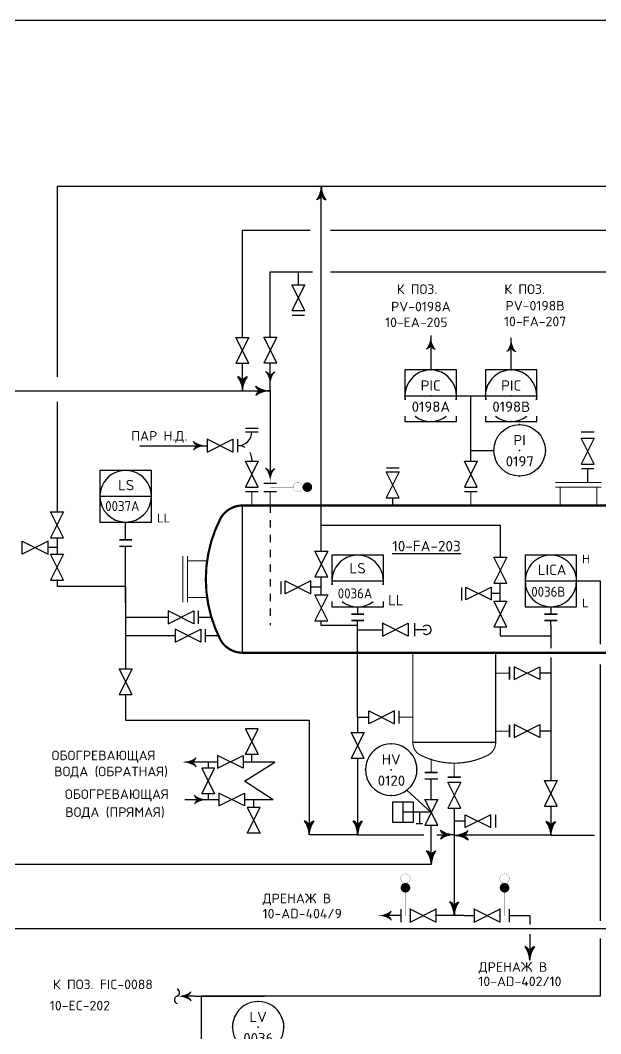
# Model space of a CAD drawing. Extents: x 78 to 490, y 181 to 404.
# Drawn here: x 412.06 to 419.95, y 197.31 to 211.07 of the extents above; entities that cross this region are included whole.
import ezdxf
from ezdxf.enums import TextEntityAlignment as Align

# ---------------------------------------------------------------- set-up
doc = ezdxf.new("R2010")
doc.units = 0
for name, pattern in [('DASH', [0.15625, 0.09375, -0.0625]), ('HIDDEN', [0.125, 0.0625, -0.0625]), ('SDASH', [0.09375, 0.046875, -0.046875])]:
    doc.linetypes.add(name, pattern=pattern)
doc.layers.get('0').update_dxf_attribs({"linetype": 'CONTINUOUS'})
for name, color, linetype in [('IN-ATTRIBS', 7, 'CONTINUOUS'), ('IN-EQUIPMENT', 7, 'CONTINUOUS'), ('IN-INST-TAP', 7, 'CONTINUOUS'), ('IN-INST-TAPLINE', 7, 'CONTINUOUS'), ('IN-INSTRUMENT', 7, 'SDASH'), ('IN-MAJ-PROC', 7, 'CONTINUOUS'), ('IN-MIN-PROC', 7, 'CONTINUOUS'), ('IN-PNEUMATIC', 7, 'CONTINUOUS'), ('IN-SOFTWARE', 7, 'CONTINUOUS'), ('IN-TEXT', 51, 'CONTINUOUS')]:
    doc.layers.add(name, color=color, linetype=linetype)
doc.styles.add('ATTRIBS', font='SIMPLEX', dxfattribs={"width": 0.8, "height": 0.125})
doc.styles.add('NARROW', font='simplex', dxfattribs={"width": 0.75, "height": 0.1})
doc.styles.add('S1', font='simplex.shx')
doc.styles.add('SIMPLEX', font='SIMPLEX.shx')

# ---------------------------------------------------------------- blocks, each defined once
blk = doc.blocks.new('BUBTEXT')
at = {"layer": 'IN-ATTRIBS'}
for p in [(0, 0.25), (-0.25, 0), (0, 0), (0.25, 0), (0, -0.25)]:
    blk.add_point(p, dxfattribs=at)
at = {"layer": 'IN-ATTRIBS', "flags": 1}
for tag, style, width, p in [('IDNUM', 'ATTRIBS', 0.8, (0.0087, 0.5838)), ('DWGNO', 'ATTRIBS', 0.8, (0.0029, 0.4474)), ('FILENO', 'ATTRIBS', 0.8, (-0.003, 0.3111)), ('LOC', 'ATTRIBS', 0.8, (-0.0799, -0.422)), ('SIG', 'ATTRIBS', 0.8, (-0.0872, -0.5633)), ('INSTALL', 'ATTRIBS', 0.8, (-0.0872, -0.6994)), ('SERV', 'ATTRIBS', 0.8, (-0.0834, -0.8376)), ('DATE', 'ATTRIBS', 0.8, (-0.0881, -0.9694)), ('DES', 'NARROW', 0.75, (-0.0866, -1.1017)), ('CSYS', 'NARROW', 0.75, (-0.0866, -1.2425))]:
    blk.add_attdef(tag, text='', height=0.1, dxfattribs=dict(at, style=style, width=width)).set_placement(p, align=Align.CENTER)
at = {"layer": 'IN-ATTRIBS', "style": 'ATTRIBS', "flags": 1}
blk.add_attdef('SYSCDI', text='', height=0.1, dxfattribs=at).set_placement((-0.3125, 0.3125), align=Align.RIGHT)
at = {"layer": 'IN-ATTRIBS', "style": 'S1'}
for tag, p in [('XT', (0.3241, 0.2568)), ('A1', (0.3233, 0.1153)), ('A2', (0.3233, -0.0347)), ('A3', (0.3233, -0.1847)), ('RES', (0.3233, -0.3422))]:
    blk.add_attdef(tag, p, '', height=0.1, dxfattribs=at)
at = {"layer": 'IN-ATTRIBS', "style": 'ATTRIBS'}
blk.add_attdef('SYSCDV', text='', height=0.1, dxfattribs=at).set_placement((-0.3125, 0.1411), align=Align.RIGHT)
at = {"layer": 'IN-ATTRIBS', "style": 'S1'}
for tag, p in [('INSTTYPE', (-0.0002, 0.0499)), ('TAGNUM', (0.0019, -0.1561)), ('MD', (0.4017, -0.5655)), ('SZ', (0.4017, -0.6963))]:
    blk.add_attdef(tag, text='', height=0.1, dxfattribs=at).set_placement(p, align=Align.CENTER)
blk = doc.blocks.new('PH35')
at = {"layer": 'IN-ATTRIBS'}
for p in [(0, 0.25), (-0.25, 0), (0, 0), (0.25, 0), (0, -0.25)]:
    blk.add_point(p, dxfattribs=at)
at = {"layer": 'IN-ATTRIBS', "flags": 1}
for tag, style, width, p in [('IDNUM', 'ATTRIBS', 0.8, (0.0087, 0.5838)), ('DWGNO', 'ATTRIBS', 0.8, (0.0029, 0.4474)), ('FILENO', 'ATTRIBS', 0.8, (-0.003, 0.3111)), ('LOC', 'ATTRIBS', 0.8, (-0.0799, -0.422)), ('SIG', 'ATTRIBS', 0.8, (-0.0872, -0.5633)), ('INSTALL', 'ATTRIBS', 0.8, (-0.0872, -0.6994)), ('SERV', 'ATTRIBS', 0.8, (-0.0834, -0.8376)), ('DATE', 'ATTRIBS', 0.8, (-0.0881, -0.9694)), ('DES', 'NARROW', 0.75, (-0.0866, -1.1017)), ('CSYS', 'NARROW', 0.75, (-0.0866, -1.2425))]:
    blk.add_attdef(tag, text='', height=0.1, dxfattribs=dict(at, style=style, width=width)).set_placement(p, align=Align.CENTER)
at = {"layer": 'IN-ATTRIBS', "style": 'ATTRIBS', "flags": 1}
blk.add_attdef('SYSCDI', text='', height=0.1, dxfattribs=at).set_placement((-0.3125, 0.3125), align=Align.RIGHT)
at = {"layer": 'IN-ATTRIBS', "style": 'S1'}
for tag, p in [('XT', (0.3241, 0.2568)), ('A1', (0.3233, 0.1153)), ('A2', (0.3233, -0.0347)), ('A3', (0.3233, -0.1847)), ('RES', (0.3233, -0.3422))]:
    blk.add_attdef(tag, p, '', height=0.1, dxfattribs=at)
at = {"layer": 'IN-ATTRIBS', "style": 'ATTRIBS'}
blk.add_attdef('SYSCDV', text='', height=0.1, dxfattribs=at).set_placement((-0.3125, 0.1411), align=Align.RIGHT)
at = {"layer": 'IN-ATTRIBS', "style": 'S1'}
for tag, p in [('INSTTYPE', (-0.0002, 0.0499)), ('TAGNUM', (0.0019, -0.1561)), ('MD', (0.4017, -0.5655)), ('SZ', (0.4017, -0.6963))]:
    blk.add_attdef(tag, text='', height=0.1, dxfattribs=at).set_placement(p, align=Align.CENTER)
blk = doc.blocks.new('VALVTEXT')
at = {"layer": 'IN-ATTRIBS'}
for p in [(0, 0.0625), (0, 0), (0.25, 0.0625), (0.25, 0), (0, -0.0625), (0.25, -0.0625)]:
    blk.add_point(p, dxfattribs=at)
at = {"layer": 'IN-ATTRIBS', "style": 'S1', "flags": 1}
for tag, p in [('IDNUM', (0.125, 0.5625)), ('DWGNO', (0.125, 0.4375)), ('FILENO', (0.125, 0.3125))]:
    blk.add_attdef(tag, text='', height=0.1, dxfattribs=at).set_placement(p, align=Align.CENTER)
at = {"layer": 'IN-ATTRIBS', "style": 'S1'}
for tag, p in [('MODE', (0.125, 0.078125)), ('SIZE', (0.125, -0.1875))]:
    blk.add_attdef(tag, text='', height=0.1, dxfattribs=at).set_placement(p, align=Align.CENTER)
blk = doc.blocks.new('PH29B')
at = {"linetype": 'Continuous'}
blk.add_line((-0.25, 0), (0.25, 0), dxfattribs=at)
for points in [[(0.25, -0.0384), (0.25, 0.25), (-0.25, 0.25), (-0.25, -0.0384)], [(-0.25, -0.1986), (-0.25, -0.25), (0.25, -0.25), (0.25, -0.1986)]]:
    blk.add_lwpolyline(points)
for start, end in [(351.15289, 188.84711), (232.60374, 307.39626)]:
    blk.add_arc((0, 0), 0.25, start, end)
blk = doc.blocks.new('PH35A')
blk.add_circle((0, 0), 0.25)

msp = doc.modelspace()

# ---------------------------------------------------------------- hatches: boundary and pattern name
h = msp.add_hatch()
h.set_pattern_fill('ANSI31', color=2, scale=0.0001, style=0)
h.set_pattern_definition([(45, (337.556354254, 162.522659117), (-8.8388347648e-06, 8.8388347648e-06), [])])
edge = h.paths.add_edge_path()
edge.add_arc((415.961, 204.735), 0.0637, 90, 270)
edge.add_arc((415.961, 204.735), 0.0637, 270, 450)

# ---------------------------------------------------------------- linework, layer by layer
at = {"color": 6}
for p, q in [((79.948, 211.074), (463.566, 211.074)), ((415.081, 202.485), (415.081, 204.485)), ((414.477, 203.053), (414.477, 202.878)), ((414.657, 202.965), (414.478, 202.965)), ((414.572, 202.805), (414.572, 202.63)), ((414.751, 202.717), (414.572, 202.717)), ((418.519, 201.266), (417.394, 201.266))]:
    msp.add_line(p, q, dxfattribs=at)
at = {"color": 2}
for p, q in [((415.839, 207.483), (415.839, 207.66)), ((415.119, 205.537), (415.294, 205.537)), ((415.119, 205.485), (415.294, 205.485)), ((419.681, 205.485), (419.856, 205.485)), ((415.013, 205.385), (415.013, 205.21)), ((415.294, 204.735), (415.119, 205.085)), ((415.294, 205.085), (415.119, 204.735)), ((415.119, 205.085), (415.294, 205.085)), ((415.368, 204.789), (415.543, 204.789)), ((415.119, 204.735), (415.294, 204.735)), ((412.088, 204.001), (412.438, 203.826)), ((412.088, 203.826), (412.088, 204.001)), ((412.438, 204.001), (412.088, 203.826)), ((412.438, 203.826), (412.438, 204.001)), ((412.56, 203.913), (412.438, 203.913)), ((415.603, 203.28), (415.603, 203.455)), ((415.657, 203.461), (416.007, 203.286)), ((415.657, 203.286), (415.657, 203.461)), ((416.007, 203.461), (415.657, 203.286)), ((416.007, 203.286), (416.007, 203.461)), ((416.149, 203.374), (416.007, 203.374)), ((418.059, 203.196), (418.059, 203.371)), ((418.463, 203.377), (418.113, 203.202)), ((418.113, 203.377), (418.463, 203.202)), ((418.113, 203.202), (418.113, 203.377)), ((418.463, 203.202), (418.463, 203.377)), ((418.583, 203.289), (418.463, 203.289)), ((414.068, 202.878), (414.418, 203.053)), ((414.418, 202.878), (414.068, 203.053)), ((414.068, 203.053), (414.068, 202.878)), ((414.418, 203.053), (414.418, 202.878)), ((417.419, 202.71), (417.419, 202.885)), ((414.163, 202.805), (414.163, 202.63)), ((414.513, 202.63), (414.163, 202.805)), ((414.163, 202.63), (414.513, 202.805)), ((414.513, 202.805), (414.513, 202.63)), ((417.581, 202.797), (417.419, 202.797)), ((415.205, 200.999), (415.205, 201.104)), ((417.556, 200.772), (417.731, 200.772)), ((415.232, 200.385), (415.232, 200.49)), ((417.26, 200.179), (417.26, 200.459)), ((417.731, 200.493), (417.556, 200.143)), ((417.556, 200.493), (417.731, 200.493)), ((417.731, 200.143), (417.556, 200.493)), ((417.644, 200.319), (417.26, 200.319)), ((417.482, 200.319), (417.482, 200.162)), ((417.526, 200.162), (417.439, 200.162)), ((417.556, 200.143), (417.731, 200.143)), ((418.104, 200.199), (417.956, 200.199)), ((417.231, 199.004), (417.231, 198.829)), ((417.356, 198.829), (417.706, 199.004)), ((417.706, 198.829), (417.356, 199.004)), ((417.356, 199.004), (417.356, 198.829)), ((417.706, 199.004), (417.706, 198.829)), ((418.577, 198.829), (418.227, 199.004)), ((418.227, 198.829), (418.577, 199.004)), ((418.227, 199.004), (418.227, 198.829)), ((418.577, 199.004), (418.577, 198.829)), ((418.702, 199.004), (418.702, 198.829))]:
    msp.add_line(p, q, dxfattribs=at)
at = {"color": 2, "linetype": 'Continuous'}
for p, q in [((415.753, 207.068), (415.924, 207.068)), ((417.036, 204.995), (417.208, 204.995)), ((418.519, 200.113), (418.519, 200.285))]:
    msp.add_line(p, q, dxfattribs=at)
at = {"linetype": 'Continuous'}
for p, q in [((417.636, 206.794), (417.636, 206.325)), ((418.729, 206.325), (418.729, 206.762)), ((417.986, 205.975), (418.178, 205.975)), ((418.178, 205.975), (418.379, 205.975)), ((413.142, 204.61), (413.842, 204.61)), ((413.492, 204.019), (413.492, 204.26)), ((412.56, 204.222), (412.56, 204.221)), ((412.56, 204.047), (412.56, 204.02)), ((418.919, 203.46), (419.619, 203.46)), ((419.619, 203.46), (419.937, 203.46)), ((419.937, 203.46), (419.937, 202.601)), ((419.937, 202.327), (419.937, 199.956)), ((417.313, 200.619), (417.644, 200.318)), ((419.937, 199.956), (419.937, 199.208)), ((419.937, 199.208), (419.937, 198.843)), ((419.937, 198.606), (419.937, 197.821)), ((414.438, 197.821), (415.379, 197.821)), ((419.937, 197.821), (414.519, 197.821)), ((419.937, 197.821), (419.937, 197.821))]:
    msp.add_line(p, q, dxfattribs=at)
at = {"color": 3, "linetype": 'Continuous', "ltscale": 100}
msp.add_line((398.402, 206.047), (415.456, 206.043), dxfattribs=at)
at = {"color": 3, "linetype": 'Continuous'}
for p, q in [((415.456, 206.047), (415.456, 204.922)), ((415.456, 206.043), (415.456, 204.948))]:
    msp.add_line(p, q, dxfattribs=at)
at = {"color": 5, "linetype": 'Continuous'}
for p, q in [((415.206, 205.11), (415.206, 205.085)), ((414.737, 200.999), (414.294, 200.999)), ((414.613, 200.999), (414.613, 200.92)), ((415.518, 200.999), (415.088, 200.999)), ((415.107, 200.743), (415.518, 200.999)), ((415.496, 200.49), (415.107, 200.743)), ((414.758, 200.49), (414.294, 200.49)), ((415.496, 200.49), (415.106, 200.49))]:
    msp.add_line(p, q, dxfattribs=at)
at = {"color": 7}
msp.add_line((417.119, 204.59), (417.119, 204.485), dxfattribs=at)
at = {"color": 7, "linetype": 'Continuous'}
msp.add_line((414.738, 200.999), (414.668, 200.999), dxfattribs=at)
at = {"color": 5}
msp.add_line((414.613, 200.57), (414.613, 200.49), dxfattribs=at)
at = {"color": 2}
for points in [[(415.926, 207.133), (415.751, 207.483), (415.926, 207.483), (415.751, 207.133)], [(415.544, 206.422), (415.369, 206.772), (415.544, 206.772), (415.369, 206.422)], [(414.6, 205.21), (414.95, 205.385), (414.95, 205.21), (414.6, 205.385)], [(419.856, 205.047), (419.681, 205.397), (419.856, 205.397), (419.681, 205.047)], [(418.269, 204.735), (418.094, 205.085), (418.269, 205.085), (418.094, 204.735)], [(417.207, 204.59), (417.032, 204.94), (417.207, 204.94), (417.032, 204.59)], [(412.647, 204.047), (412.472, 204.397), (412.647, 204.397), (412.472, 204.047)], [(412.647, 203.473), (412.472, 203.823), (412.647, 203.823), (412.472, 203.473)], [(416.238, 203.516), (416.063, 203.866), (416.238, 203.866), (416.063, 203.516)], [(418.67, 203.432), (418.495, 203.782), (418.67, 203.782), (418.495, 203.432)], [(416.238, 202.92), (416.063, 203.27), (416.238, 203.27), (416.063, 202.92)], [(418.67, 202.836), (418.495, 203.186), (418.67, 203.186), (418.495, 202.836)], [(416.981, 202.71), (417.331, 202.885), (417.331, 202.71), (416.981, 202.885)], [(413.579, 201.917), (413.404, 202.267), (413.579, 202.267), (413.404, 201.917)], [(418.769, 202.12), (419.119, 202.295), (419.119, 202.12), (418.769, 202.295)], [(417.144, 201.697), (416.794, 201.522), (416.794, 201.697), (417.144, 201.522)], [(418.769, 201.335), (419.119, 201.51), (419.119, 201.335), (418.769, 201.51)], [(415.118, 201.454), (415.293, 201.104), (415.118, 201.104), (415.293, 201.454)], [(416.732, 201.052), (416.557, 201.402), (416.732, 201.402), (416.557, 201.052)], [(414.738, 200.916), (415.088, 201.091), (415.088, 200.916), (414.738, 201.091)], [(414.526, 200.92), (414.701, 200.57), (414.526, 200.57), (414.701, 200.92)], [(418.044, 200.376), (417.869, 200.726), (418.044, 200.726), (417.869, 200.376)], [(419.356, 200.4), (419.181, 200.75), (419.356, 200.75), (419.181, 200.4)], [(414.756, 200.405), (415.106, 200.58), (415.106, 200.405), (414.756, 200.58)], [(415.145, 200.385), (415.32, 200.035), (415.145, 200.035), (415.32, 200.385)], [(417.12, 200.179), (417.12, 200.459), (417.4, 200.459), (417.4, 200.179)], [(418.454, 200.286), (418.104, 200.111), (418.104, 200.286), (418.454, 200.111)]]:
    msp.add_lwpolyline(points, close=True, dxfattribs=at)
at = {"color": 2, "linetype": 'Continuous', "ltscale": 100}
msp.add_lwpolyline([(415.166, 206.417), (414.991, 206.767), (415.166, 206.767), (414.991, 206.417)], close=True, dxfattribs=at)
for points in [[(417.636, 206.669, -0.206864), (417.574, 206.607)], [(417.636, 206.669, 0.206864), (417.699, 206.607)], [(418.729, 206.637, -0.206864), (418.667, 206.575, -0.206864)], [(418.729, 206.637, 0.206864), (418.792, 206.575, 0.206864)], [(414.315, 197.821, 0.206864), (414.377, 197.884, 0.206864)], [(414.315, 197.821, -0.206864), (414.377, 197.759, -0.206864)]]:
    msp.add_lwpolyline(points, format="xyb")
at = {"color": 5}
for points in [[(414.474, 205.297, -0.206864), (414.412, 205.36, -0.206864)], [(414.474, 205.297, 0.206864), (414.412, 205.235, 0.206864)], [(414.383, 200.999, 0.206864), (414.446, 201.061, 0.206864)], [(414.383, 200.999, -0.206864), (414.446, 200.936, -0.206864)], [(414.488, 200.49, -0.206864), (414.426, 200.553, -0.206864)], [(414.488, 200.49, 0.206864), (414.426, 200.428, 0.206864)]]:
    msp.add_lwpolyline(points, format="xyb", dxfattribs=at)
for points in [[(413.842, 204.556), (413.842, 204.96), (413.142, 204.96), (413.142, 204.556)], [(413.142, 204.556), (413.142, 204.26), (413.842, 204.26), (413.842, 204.556)], [(419.619, 203.406), (419.619, 203.81), (418.919, 203.81), (418.919, 203.406)], [(418.919, 203.406), (418.919, 203.11), (419.619, 203.11), (419.619, 203.406)]]:
    msp.add_lwpolyline(points)
at = {"color": 3, "linetype": 'Continuous'}
for points in [[(415.456, 204.922, 0.206864), (415.394, 204.985, 0.206864)], [(415.456, 204.922, -0.206864), (415.519, 204.985, -0.206864)]]:
    msp.add_lwpolyline(points, format="xyb", dxfattribs=at)
at = {"color": 6}
for points, const_width in [([(419.681, 204.985), (419.856, 204.985)], 0.021), ([(419.769, 204.797), (419.769, 204.985)], 0.015), ([(419.331, 204.797), (419.956, 204.797)], 0.015), ([(415.119, 204.672), (415.294, 204.672)], 0.021), ([(415.206, 204.485), (415.206, 204.672)], 0.015), ([(415.369, 204.672), (415.544, 204.672)], 0.021), ([(415.456, 204.485), (415.456, 204.672)], 0.015), ([(418.094, 204.672), (418.269, 204.672)], 0.021), ([(418.182, 204.485), (418.182, 204.672)], 0.015), ([(419.331, 204.735), (419.956, 204.735)], 0.015), ([(419.394, 204.485), (419.394, 204.735)], 0.015), ([(419.894, 204.485), (419.894, 204.735)], 0.015), ([(414.269, 203.172), (414.269, 203.797)], 0.015), ([(414.331, 203.172), (414.331, 203.797)], 0.015), ([(414.581, 203.735), (414.331, 203.735)], 0.015), ([(414.581, 203.235), (414.331, 203.235)], 0.015), ([(418.706, 202.295), (418.706, 202.12)], 0.021), ([(418.519, 202.208), (418.706, 202.208)], 0.015), ([(417.206, 201.522), (417.206, 201.697)], 0.021), ([(417.394, 201.61), (417.206, 201.61)], 0.015), ([(418.706, 201.51), (418.706, 201.335)], 0.021), ([(418.519, 201.422), (418.706, 201.422)], 0.015), ([(417.644, 201.047), (417.644, 200.86)], 0.015), ([(417.956, 200.985), (417.956, 200.797)], 0.015), ([(417.731, 200.86), (417.556, 200.86)], 0.021), ([(418.044, 200.797), (417.869, 200.797)], 0.021)]:
    msp.add_lwpolyline(points, dxfattribs=dict(at, const_width=const_width))
at = {"color": 2}
for points, const_width in [([(415.831, 204.798, 1), (415.831, 204.671, 1)], 0.0025), ([(415.961, 204.798, 1), (415.961, 204.671, 1)], 0.0025), ([(417.23, 199.419, -1), (417.357, 199.419, -1)], 0.0025), ([(418.703, 199.419, 1), (418.576, 199.419, 1)], 0.0025), ([(417.261, 199.294, -1), (417.326, 199.294, -1)], 0.065), ([(418.672, 199.294, 1), (418.607, 199.294, 1)], 0.065)]:
    msp.add_lwpolyline(points, format="xyb", close=True, dxfattribs=dict(at, const_width=const_width))
for points, const_width in [([(415.769, 204.735), (415.456, 204.735)], 0.005), ([(413.404, 204.019), (413.579, 204.019)], 0.021), ([(413.404, 203.931), (413.579, 203.931)], 0.021), ([(416.556, 203.01), (416.731, 203.01)], 0.021), ([(419.181, 203.01), (419.356, 203.01)], 0.021), ([(416.556, 202.922), (416.731, 202.922)], 0.021), ([(419.181, 202.922), (419.356, 202.922)], 0.021), ([(417.294, 199.229), (417.294, 198.917)], 0.005), ([(418.639, 199.229), (418.639, 198.917)], 0.005)]:
    msp.add_lwpolyline(points, dxfattribs=dict(at, const_width=const_width))
at = {"color": 6, "const_width": 0.03}
msp.add_lwpolyline([(415.081, 204.485, 0.267949), (414.782, 204.312, 0.242718), (414.782, 202.657, 0.267949), (415.081, 202.485), (420.456, 202.485, 0.267949), (420.755, 202.657, 0.242718), (420.755, 204.312, 0.267949), (420.456, 204.485)], format="xyb", close=True, dxfattribs=at)
at = {"color": 6, "const_width": 0.015}
msp.add_lwpolyline([(417.394, 202.485), (417.394, 201.266, 0.267949), (417.491, 201.098, 0.242718), (418.421, 201.098, 0.267949), (418.519, 201.266), (418.519, 202.485, 0.267949)], format="xyb", dxfattribs=at)
for centre, radius, start, end in [((413.492, 204.61), 0.35, 351.1529, 188.8471), ((413.492, 204.61), 0.35, 180, 360), ((419.269, 203.46), 0.35, 351.1529, 188.8471), ((419.269, 203.46), 0.35, 180, 0), ((417.581, 202.797), 0.0625, 226.3177, 140.4323), ((417.1, 200.897), 0.35, 351.1529, 188.8471), ((417.1, 200.897), 0.35, 188.8471, 351.1529), ((414.174, 197.87), 0.0517, 288.4319, 71.5681), ((414.206, 197.772), 0.0517, 108.4319, 251.5681), ((415.292, 197.4), 0.35, 351.1529, 188.8471), ((415.292, 197.4), 0.35, 188.8471, 351.1529)]:
    msp.add_arc(centre, radius, start, end)
for points in [[(417.625, 206.715), (417.618, 206.638), (417.612, 206.677), (417.605, 206.626)], [(417.633, 206.754), (417.628, 206.653), (417.625, 206.715), (417.618, 206.638)], [(417.636, 206.794), (417.636, 206.669), (417.633, 206.754), (417.628, 206.653)], [(417.636, 206.794), (417.636, 206.669), (417.64, 206.754), (417.645, 206.653)], [(417.64, 206.754), (417.645, 206.653), (417.648, 206.715), (417.655, 206.638)], [(417.648, 206.715), (417.655, 206.638), (417.661, 206.677), (417.668, 206.626)], [(418.726, 206.722), (418.721, 206.621), (418.718, 206.683), (418.711, 206.606)], [(418.729, 206.762), (418.729, 206.637), (418.726, 206.722), (418.721, 206.621)], [(418.729, 206.762), (418.729, 206.637), (418.733, 206.722), (418.738, 206.621)], [(418.733, 206.722), (418.738, 206.621), (418.741, 206.683), (418.748, 206.606)], [(417.595, 206.641), (417.59, 206.615), (417.574, 206.607)], [(417.612, 206.677), (417.605, 206.626), (417.595, 206.641), (417.59, 206.615)], [(417.661, 206.677), (417.668, 206.626), (417.678, 206.641), (417.683, 206.615)], [(417.678, 206.641), (417.683, 206.615), (417.699, 206.607)], [(418.688, 206.609), (418.683, 206.583), (418.667, 206.575)], [(418.705, 206.645), (418.698, 206.593), (418.688, 206.609), (418.683, 206.583)], [(418.718, 206.683), (418.711, 206.606), (418.705, 206.645), (418.698, 206.593)], [(418.741, 206.683), (418.748, 206.606), (418.754, 206.645), (418.761, 206.593)], [(418.754, 206.645), (418.761, 206.593), (418.771, 206.609), (418.776, 206.583)], [(418.771, 206.609), (418.776, 206.583), (418.792, 206.575)], [(414.19, 197.821), (414.315, 197.821), (414.23, 197.825), (414.331, 197.829)], [(414.19, 197.821), (414.315, 197.821), (414.23, 197.818), (414.331, 197.813)], [(414.23, 197.825), (414.331, 197.829), (414.269, 197.833), (414.346, 197.84)], [(414.23, 197.818), (414.331, 197.813), (414.269, 197.81), (414.346, 197.803)], [(414.269, 197.833), (414.346, 197.84), (414.307, 197.845), (414.359, 197.853)], [(414.269, 197.81), (414.346, 197.803), (414.307, 197.797), (414.359, 197.79)], [(414.307, 197.845), (414.359, 197.853), (414.343, 197.862), (414.369, 197.867)], [(414.307, 197.797), (414.359, 197.79), (414.343, 197.78), (414.369, 197.775)], [(414.343, 197.862), (414.369, 197.867), (414.377, 197.884)], [(414.343, 197.78), (414.369, 197.775), (414.377, 197.759)]]:
    msp.add_solid(points)
at = {"color": 5}
for points in [[(414.446, 205.338), (414.42, 205.343), (414.412, 205.36)], [(414.482, 205.321), (414.431, 205.329), (414.446, 205.338), (414.42, 205.343)], [(414.52, 205.308), (414.443, 205.316), (414.482, 205.321), (414.431, 205.329)], [(414.446, 205.256), (414.42, 205.251), (414.412, 205.235)], [(414.482, 205.273), (414.431, 205.266), (414.446, 205.256), (414.42, 205.251)], [(414.52, 205.286), (414.443, 205.278), (414.482, 205.273), (414.431, 205.266)], [(414.559, 205.3), (414.458, 205.305), (414.52, 205.308), (414.443, 205.316)], [(414.559, 205.294), (414.458, 205.289), (414.52, 205.286), (414.443, 205.278)], [(414.599, 205.297), (414.474, 205.297), (414.559, 205.3), (414.458, 205.305)], [(414.599, 205.297), (414.474, 205.297), (414.559, 205.294), (414.458, 205.289)], [(414.412, 201.04), (414.438, 201.045), (414.446, 201.061)], [(414.258, 200.999), (414.383, 200.999), (414.298, 201.002), (414.399, 201.007)], [(414.258, 200.999), (414.383, 200.999), (414.298, 200.996), (414.399, 200.991)], [(414.298, 201.002), (414.399, 201.007), (414.337, 201.01), (414.414, 201.018)], [(414.298, 200.996), (414.399, 200.991), (414.337, 200.988), (414.414, 200.98)], [(414.337, 201.01), (414.414, 201.018), (414.375, 201.023), (414.427, 201.03)], [(414.337, 200.988), (414.414, 200.98), (414.375, 200.975), (414.427, 200.967)], [(414.375, 201.023), (414.427, 201.03), (414.412, 201.04), (414.438, 201.045)], [(414.375, 200.975), (414.427, 200.967), (414.412, 200.958), (414.438, 200.953)], [(414.412, 200.958), (414.438, 200.953), (414.446, 200.936)], [(414.46, 200.532), (414.434, 200.537), (414.426, 200.553)], [(414.496, 200.514), (414.444, 200.522), (414.46, 200.532), (414.434, 200.537)], [(414.534, 200.502), (414.457, 200.509), (414.496, 200.514), (414.444, 200.522)], [(414.46, 200.449), (414.434, 200.444), (414.426, 200.428)], [(414.496, 200.466), (414.444, 200.459), (414.46, 200.449), (414.434, 200.444)], [(414.534, 200.479), (414.457, 200.472), (414.496, 200.466), (414.444, 200.459)], [(414.573, 200.494), (414.472, 200.498), (414.534, 200.502), (414.457, 200.509)], [(414.573, 200.487), (414.472, 200.482), (414.534, 200.479), (414.457, 200.472)], [(414.613, 200.49), (414.488, 200.49), (414.573, 200.494), (414.472, 200.498)], [(414.613, 200.49), (414.488, 200.49), (414.573, 200.487), (414.472, 200.482)]]:
    msp.add_solid(points, dxfattribs=at)
at = {"color": 3, "linetype": 'Continuous'}
for points in [[(415.415, 204.951), (415.41, 204.977), (415.394, 204.985)], [(415.432, 204.914), (415.425, 204.966), (415.415, 204.951), (415.41, 204.977)], [(415.445, 204.876), (415.437, 204.953), (415.432, 204.914), (415.425, 204.966)], [(415.453, 204.837), (415.448, 204.938), (415.445, 204.876), (415.437, 204.953)], [(415.456, 204.797), (415.456, 204.922), (415.453, 204.837), (415.448, 204.938)], [(415.456, 204.797), (415.456, 204.922), (415.459, 204.837), (415.464, 204.938)], [(415.459, 204.837), (415.464, 204.938), (415.467, 204.876), (415.475, 204.953)], [(415.467, 204.876), (415.475, 204.953), (415.48, 204.914), (415.488, 204.966)], [(415.48, 204.914), (415.488, 204.966), (415.497, 204.951), (415.502, 204.977)], [(415.497, 204.951), (415.502, 204.977), (415.519, 204.985)]]:
    msp.add_solid(points, dxfattribs=at)
at = {"layer": 'IN-EQUIPMENT', "color": 6, "linetype": 'HIDDEN'}
msp.add_line((415.456, 204.485), (415.456, 202.86), dxfattribs=at)
at = {"layer": 'IN-EQUIPMENT', "color": 7}
for p, q in [((414.581, 203.735), (414.597, 203.735)), ((414.581, 203.235), (414.597, 203.235))]:
    msp.add_line(p, q, dxfattribs=at)
at = {"layer": 'IN-INST-TAP', "color": 7}
for p, q in [((416.644, 203.11), (416.644, 203.01)), ((419.269, 203.11), (419.269, 203.01))]:
    msp.add_line(p, q, dxfattribs=at)
at = {"layer": 'IN-INST-TAPLINE', "color": 7}
for p, q in [((418.182, 205.085), (418.182, 205.975)), ((418.182, 205.233), (418.494, 205.233))]:
    msp.add_line(p, q, dxfattribs=at)
at = {"layer": 'IN-MAJ-PROC', "color": 3, "linetype": 'Continuous', "ltscale": 50}
msp.add_line((420.206, 198.735), (400.144, 198.735), dxfattribs=at)
at = {"layer": 'IN-MIN-PROC', "color": 5}
for p, q in [((412.56, 208.822), (412.56, 206.23)), ((416.149, 206.868), (416.149, 208.827)), ((416.149, 205.882), (416.149, 206.868)), ((412.56, 205.891), (412.56, 204.397)), ((416.149, 203.866), (416.149, 205.882)), ((413.684, 205.297), (414.599, 205.297)), ((415.013, 205.297), (415.019, 205.297)), ((416.149, 204.217), (418.583, 204.217)), ((418.583, 203.782), (418.583, 204.217)), ((412.56, 204.047), (412.56, 203.823)), ((413.492, 203.165), (413.492, 203.931)), ((412.56, 203.478), (412.56, 203.384)), ((416.149, 203.27), (416.149, 203.516)), ((418.582, 203.186), (418.582, 203.432)), ((413.492, 203.384), (412.56, 203.384)), ((413.492, 203.384), (413.492, 202.586)), ((414.068, 202.965), (413.492, 202.965)), ((416.149, 202.856), (416.149, 202.92)), ((416.647, 202.856), (416.149, 202.856)), ((416.644, 201.86), (416.644, 202.922)), ((419.269, 202.86), (419.269, 202.547)), ((414.163, 202.717), (413.492, 202.717)), ((416.644, 202.797), (416.981, 202.797)), ((418.582, 202.836), (418.582, 202.716)), ((418.582, 202.716), (419.269, 202.716)), ((413.492, 202.586), (413.492, 202.267)), ((419.269, 202.422), (419.269, 201.422)), ((419.269, 202.208), (419.119, 202.208)), ((413.492, 201.917), (413.492, 201.57)), ((416.644, 201.61), (416.644, 201.86)), ((413.492, 201.57), (415.985, 201.57)), ((415.985, 201.57), (415.985, 200.015)), ((416.644, 201.61), (416.644, 201.402)), ((416.644, 201.61), (416.794, 201.61)), ((419.269, 201.422), (419.119, 201.422)), ((419.269, 201.422), (419.269, 201.215)), ((419.269, 201.215), (419.269, 200.75)), ((416.644, 201.052), (416.644, 200.015)), ((417.643, 200.493), (417.643, 200.772)), ((417.956, 200.376), (417.956, 198.98)), ((419.269, 200.4), (419.269, 200.007)), ((417.644, 199.727), (417.644, 200.143)), ((416.644, 200.015), (415.985, 200.015)), ((416.644, 200.015), (417.541, 200.015)), ((417.719, 200.015), (417.831, 200.015)), ((419.269, 200.007), (418.081, 200.007)), ((419.269, 200.007), (419.862, 200.007)), ((417.644, 199.735), (417.644, 199.86)), ((415.451, 199.61), (406.331, 199.61)), ((417.644, 199.61), (415.353, 199.61)), ((417.23, 198.917), (417.029, 198.917)), ((418.091, 198.917), (417.706, 198.917)), ((418.091, 198.917), (418.227, 198.917)), ((418.702, 198.917), (418.982, 198.917)), ((418.982, 198.917), (418.982, 198.796)), ((418.982, 198.664), (418.982, 198.309))]:
    msp.add_line(p, q, dxfattribs=at)
at = {"layer": 'IN-MIN-PROC', "color": 3}
for p, q in [((415.079, 207.235), (415.079, 208.223)), ((415.079, 208.223), (415.998, 208.223)), ((416.273, 208.223), (427.772, 208.223)), ((415.456, 207.66), (416.032, 207.66)), ((415.456, 206.772), (415.456, 207.66)), ((416.273, 207.66), (427.427, 207.66)), ((415.079, 206.767), (415.079, 207.235)), ((415.079, 206.172), (415.079, 206.417)), ((415.456, 206.043), (415.456, 206.422))]:
    msp.add_line(p, q, dxfattribs=at)
at = {"layer": 'IN-MIN-PROC', "color": 5, "linetype": 'DASH'}
msp.add_line((415.019, 205.297), (415.013, 205.297), dxfattribs=at)
at = {"layer": 'IN-MIN-PROC', "color": 7}
for p, q in [((419.269, 202.86), (419.269, 202.922)), ((416.644, 201.86), (416.644, 201.86)), ((419.269, 200.576), (419.269, 200.575)), ((417.643, 200.318), (417.643, 200.319))]:
    msp.add_line(p, q, dxfattribs=at)
at = {"layer": 'IN-MIN-PROC', "color": 5}
msp.add_lwpolyline([(412.56, 208.822), (423.182, 208.822)], dxfattribs=at)
for points in [[(416.149, 208.822, -0.150368), (416.087, 208.634)], [(416.149, 208.697, -0.206864), (416.087, 208.634)], [(416.149, 208.697, 0.206864), (416.212, 208.634)], [(415.985, 200.015, 0.150368), (415.922, 200.203, 0.150368)], [(415.985, 200.14, 0.206864), (415.922, 200.203, 0.206864)], [(415.985, 200.14, -0.206864), (416.047, 200.203, -0.206864)], [(416.644, 200.015, 0.150368), (416.581, 200.203, 0.150368)], [(416.644, 200.14, 0.206864), (416.581, 200.203, 0.206864)], [(416.644, 200.14, -0.206864), (416.706, 200.203, -0.206864)], [(419.269, 200.007, 0.150368), (419.206, 200.194, 0.150368)], [(419.269, 200.132, 0.206864), (419.206, 200.194, 0.206864)], [(419.269, 200.132, -0.206864), (419.331, 200.194, -0.206864)], [(417.831, 200.016, -0.206864), (417.769, 200.078, -0.206864)], [(417.956, 200.016, 0.150368), (417.769, 199.953, 0.150368)], [(417.831, 200.016, 0.206864), (417.769, 199.953, 0.206864)], [(417.956, 200.007, -0.150368), (418.144, 199.944, -0.150368)], [(418.081, 200.007, 0.206864), (418.144, 200.069, 0.206864)], [(418.081, 200.007, -0.206864), (418.144, 199.944, -0.206864)], [(417.644, 199.61, 0.150368), (417.581, 199.797, 0.150368)], [(417.644, 199.735, 0.206864), (417.581, 199.797, 0.206864)], [(417.644, 199.735, -0.206864), (417.706, 199.797, -0.206864)], [(417.956, 198.917, 0.150368), (417.894, 199.104, 0.150368)], [(417.956, 199.042, 0.206864), (417.894, 199.104, 0.206864)], [(417.956, 199.042, -0.206864), (418.019, 199.104, -0.206864)], [(417.037, 198.917, 0.206864), (417.099, 198.979, 0.206864)], [(417.037, 198.917, -0.206864), (417.099, 198.854, -0.206864)], [(418.982, 198.434, 0.206864), (418.919, 198.496, 0.206864)], [(418.982, 198.309, 0.150368), (418.919, 198.496, 0.150368)], [(418.982, 198.434, -0.206864), (419.044, 198.496, -0.206864)]]:
    msp.add_lwpolyline(points, format="xyb", dxfattribs=at)
at = {"layer": 'IN-MIN-PROC', "color": 3}
for points in [[(415.456, 206.236, 0.206864), (415.394, 206.299, 0.206864)], [(415.456, 206.236, -0.206864), (415.519, 206.299, -0.206864)], [(415.079, 206.047, 0.150368), (415.016, 206.235, 0.150368)], [(415.079, 206.172, 0.206864), (415.016, 206.235, 0.206864)], [(415.079, 206.172, -0.206864), (415.141, 206.235, -0.206864)], [(415.321, 206.042, -0.206864), (415.259, 206.105, -0.206864)], [(415.446, 206.042, 0.150368), (415.259, 205.98, 0.150368)], [(415.321, 206.042, 0.206864), (415.259, 205.98, 0.206864)]]:
    msp.add_lwpolyline(points, format="xyb", dxfattribs=at)
at = {"layer": 'IN-MIN-PROC', "color": 5}
for centre, radius, start, end in [((416.485, 208.83), 0.336, 181.3322, 215.5377), ((415.019, 205.485), 0.188, 270, 0), ((416.321, 200.007), 0.336, 144.4623, 178.6678), ((416.98, 200.007), 0.336, 144.4623, 178.6678), ((419.605, 199.999), 0.336, 144.4623, 178.6678), ((417.964, 200.351), 0.336, 234.4635, 268.6689), ((417.948, 200.343), 0.336, 271.3335, 305.5389), ((417.98, 199.602), 0.336, 144.4623, 178.6678), ((418.292, 198.909), 0.336, 144.4623, 178.6678), ((419.318, 198.301), 0.336, 144.4623, 178.6678)]:
    msp.add_arc(centre, radius, start, end, dxfattribs=at)
at = {"layer": 'IN-MIN-PROC', "color": 3}
for centre, start, end in [((415.415, 206.039), 144.4623, 178.6678), ((415.454, 206.378), 234.4623, 268.6678)]:
    msp.add_arc(centre, 0.336, start, end, dxfattribs=at)
at = {"layer": 'IN-MIN-PROC', "color": 5, "linetype": 'HIDDEN'}
msp.add_arc((415.019, 205.11), 0.188, 0, 90, dxfattribs=at)
at = {"layer": 'IN-MIN-PROC', "color": 5}
for points in [[(416.146, 208.782), (416.141, 208.681), (416.138, 208.743), (416.131, 208.666)], [(416.149, 208.822), (416.149, 208.697), (416.146, 208.782), (416.141, 208.681)], [(416.149, 208.822), (416.149, 208.697), (416.153, 208.782), (416.157, 208.681)], [(416.153, 208.782), (416.157, 208.681), (416.161, 208.743), (416.168, 208.666)], [(416.108, 208.668), (416.103, 208.642), (416.087, 208.634)], [(416.125, 208.705), (416.118, 208.653), (416.108, 208.668), (416.103, 208.642)], [(416.138, 208.743), (416.131, 208.666), (416.125, 208.705), (416.118, 208.653)], [(416.161, 208.743), (416.168, 208.666), (416.174, 208.705), (416.181, 208.653)], [(416.174, 208.705), (416.181, 208.653), (416.191, 208.668), (416.196, 208.642)], [(416.191, 208.668), (416.196, 208.642), (416.212, 208.634)], [(415.944, 200.169), (415.938, 200.195), (415.922, 200.203)], [(415.961, 200.133), (415.953, 200.184), (415.944, 200.169), (415.938, 200.195)], [(415.973, 200.095), (415.966, 200.171), (415.961, 200.133), (415.953, 200.184)], [(415.981, 200.055), (415.977, 200.157), (415.973, 200.095), (415.966, 200.171)], [(415.985, 200.015), (415.985, 200.14), (415.981, 200.055), (415.977, 200.157)], [(415.985, 200.015), (415.985, 200.14), (415.988, 200.055), (415.993, 200.157)], [(415.988, 200.055), (415.993, 200.157), (415.996, 200.095), (416.003, 200.171)], [(415.996, 200.095), (416.003, 200.171), (416.009, 200.133), (416.016, 200.184)], [(416.009, 200.133), (416.016, 200.184), (416.026, 200.169), (416.031, 200.195)], [(416.026, 200.169), (416.031, 200.195), (416.047, 200.203)], [(416.602, 200.169), (416.597, 200.195), (416.581, 200.203)], [(416.62, 200.133), (416.612, 200.184), (416.602, 200.169), (416.597, 200.195)], [(416.632, 200.095), (416.625, 200.171), (416.62, 200.133), (416.612, 200.184)], [(416.64, 200.055), (416.636, 200.157), (416.632, 200.095), (416.625, 200.171)], [(416.644, 200.015), (416.644, 200.14), (416.64, 200.055), (416.636, 200.157)], [(416.644, 200.015), (416.644, 200.14), (416.647, 200.055), (416.652, 200.157)], [(416.647, 200.055), (416.652, 200.157), (416.655, 200.095), (416.662, 200.171)], [(416.655, 200.095), (416.662, 200.171), (416.668, 200.133), (416.675, 200.184)], [(416.668, 200.133), (416.675, 200.184), (416.685, 200.169), (416.69, 200.195)], [(416.685, 200.169), (416.69, 200.195), (416.706, 200.203)], [(419.227, 200.16), (419.222, 200.186), (419.206, 200.194)], [(419.245, 200.124), (419.237, 200.176), (419.227, 200.16), (419.222, 200.186)], [(419.257, 200.086), (419.25, 200.163), (419.245, 200.124), (419.237, 200.176)], [(419.265, 200.047), (419.261, 200.148), (419.257, 200.086), (419.25, 200.163)], [(419.269, 200.007), (419.269, 200.132), (419.265, 200.047), (419.261, 200.148)], [(419.269, 200.007), (419.269, 200.132), (419.272, 200.047), (419.277, 200.148)], [(419.272, 200.047), (419.277, 200.148), (419.28, 200.086), (419.287, 200.163)], [(419.28, 200.086), (419.287, 200.163), (419.293, 200.124), (419.3, 200.176)], [(419.293, 200.124), (419.3, 200.176), (419.31, 200.16), (419.315, 200.186)], [(419.31, 200.16), (419.315, 200.186), (419.331, 200.194)], [(417.803, 200.057), (417.777, 200.062), (417.769, 200.078)], [(417.839, 200.04), (417.787, 200.047), (417.803, 200.057), (417.777, 200.062)], [(417.839, 199.991), (417.787, 199.984), (417.803, 199.974), (417.777, 199.969)], [(417.877, 200.027), (417.8, 200.034), (417.839, 200.04), (417.787, 200.047)], [(417.877, 200.004), (417.8, 199.997), (417.839, 199.991), (417.787, 199.984)], [(417.916, 200.019), (417.815, 200.024), (417.877, 200.027), (417.8, 200.034)], [(417.916, 200.012), (417.815, 200.007), (417.877, 200.004), (417.8, 199.997)], [(417.956, 200.016), (417.831, 200.016), (417.916, 200.019), (417.815, 200.024)], [(417.956, 200.016), (417.831, 200.016), (417.916, 200.012), (417.815, 200.007)], [(417.956, 200.007), (418.081, 200.007), (417.996, 200.01), (418.097, 200.015)], [(417.956, 200.007), (418.081, 200.007), (417.996, 200.004), (418.097, 199.999)], [(417.996, 200.01), (418.097, 200.015), (418.035, 200.018), (418.112, 200.025)], [(417.996, 200.004), (418.097, 199.999), (418.035, 199.995), (418.112, 199.988)], [(418.035, 200.018), (418.112, 200.025), (418.073, 200.031), (418.125, 200.038)], [(418.035, 199.995), (418.112, 199.988), (418.073, 199.983), (418.125, 199.975)], [(418.073, 200.031), (418.125, 200.038), (418.11, 200.048), (418.136, 200.053)], [(418.073, 199.983), (418.125, 199.975), (418.11, 199.966), (418.136, 199.961)], [(418.11, 200.048), (418.136, 200.053), (418.144, 200.069)], [(418.11, 199.966), (418.136, 199.961), (418.144, 199.944)], [(417.602, 199.763), (417.597, 199.789), (417.581, 199.797)], [(417.62, 199.727), (417.612, 199.778), (417.602, 199.763), (417.597, 199.789)], [(417.632, 199.689), (417.625, 199.766), (417.62, 199.727), (417.612, 199.778)], [(417.64, 199.65), (417.636, 199.751), (417.632, 199.689), (417.625, 199.766)], [(417.644, 199.61), (417.644, 199.735), (417.64, 199.65), (417.636, 199.751)], [(417.644, 199.61), (417.644, 199.735), (417.647, 199.65), (417.652, 199.751)], [(417.647, 199.65), (417.652, 199.751), (417.655, 199.689), (417.662, 199.766)], [(417.655, 199.689), (417.662, 199.766), (417.668, 199.727), (417.675, 199.778)], [(417.668, 199.727), (417.675, 199.778), (417.685, 199.763), (417.69, 199.789)], [(417.685, 199.763), (417.69, 199.789), (417.706, 199.797)], [(417.915, 199.07), (417.91, 199.096), (417.894, 199.104)], [(417.932, 199.034), (417.925, 199.086), (417.915, 199.07), (417.91, 199.096)], [(417.945, 198.996), (417.937, 199.073), (417.932, 199.034), (417.925, 199.086)], [(417.953, 198.957), (417.948, 199.058), (417.945, 198.996), (417.937, 199.073)], [(417.956, 198.917), (417.956, 199.042), (417.953, 198.957), (417.948, 199.058)], [(417.956, 198.917), (417.956, 199.042), (417.959, 198.957), (417.964, 199.058)], [(417.959, 198.957), (417.964, 199.058), (417.967, 198.996), (417.975, 199.073)], [(417.967, 198.996), (417.975, 199.073), (417.98, 199.034), (417.988, 199.086)], [(417.98, 199.034), (417.988, 199.086), (417.997, 199.07), (418.002, 199.096)], [(417.997, 199.07), (418.002, 199.096), (418.019, 199.104)], [(416.912, 198.917), (417.037, 198.917), (416.951, 198.92), (417.053, 198.925)], [(416.912, 198.917), (417.037, 198.917), (416.951, 198.913), (417.053, 198.909)], [(416.951, 198.92), (417.053, 198.925), (416.991, 198.928), (417.068, 198.935)], [(416.951, 198.913), (417.053, 198.909), (416.991, 198.905), (417.068, 198.898)], [(416.991, 198.928), (417.068, 198.935), (417.029, 198.941), (417.08, 198.948)], [(416.991, 198.905), (417.068, 198.898), (417.029, 198.893), (417.08, 198.885)], [(417.029, 198.941), (417.08, 198.948), (417.065, 198.958), (417.091, 198.963)], [(417.029, 198.893), (417.08, 198.885), (417.065, 198.876), (417.091, 198.871)], [(417.065, 198.958), (417.091, 198.963), (417.099, 198.979)], [(417.065, 198.876), (417.091, 198.871), (417.099, 198.854)], [(418.941, 198.462), (418.936, 198.488), (418.919, 198.496)], [(418.958, 198.426), (418.95, 198.478), (418.941, 198.462), (418.936, 198.488)], [(418.971, 198.388), (418.963, 198.465), (418.958, 198.426), (418.95, 198.478)], [(418.979, 198.349), (418.974, 198.45), (418.971, 198.388), (418.963, 198.465)], [(418.982, 198.309), (418.982, 198.434), (418.979, 198.349), (418.974, 198.45)], [(418.982, 198.309), (418.982, 198.434), (418.985, 198.349), (418.99, 198.45)], [(418.985, 198.349), (418.99, 198.45), (418.993, 198.388), (419.001, 198.465)], [(418.993, 198.388), (419.001, 198.465), (419.006, 198.426), (419.013, 198.478)], [(419.006, 198.426), (419.013, 198.478), (419.023, 198.462), (419.028, 198.488)], [(419.023, 198.462), (419.028, 198.488), (419.044, 198.496)]]:
    msp.add_solid(points, dxfattribs=at)
at = {"layer": 'IN-MIN-PROC', "color": 3}
for points in [[(415.415, 206.265), (415.41, 206.291), (415.394, 206.299)], [(415.497, 206.265), (415.502, 206.291), (415.519, 206.299)], [(415.037, 206.201), (415.032, 206.227), (415.016, 206.235)], [(415.055, 206.164), (415.047, 206.216), (415.037, 206.201), (415.032, 206.227)], [(415.067, 206.126), (415.06, 206.203), (415.055, 206.164), (415.047, 206.216)], [(415.075, 206.087), (415.071, 206.188), (415.067, 206.126), (415.06, 206.203)], [(415.079, 206.047), (415.079, 206.172), (415.075, 206.087), (415.071, 206.188)], [(415.079, 206.047), (415.079, 206.172), (415.082, 206.087), (415.087, 206.188)], [(415.082, 206.087), (415.087, 206.188), (415.09, 206.126), (415.097, 206.203)], [(415.09, 206.126), (415.097, 206.203), (415.103, 206.164), (415.11, 206.216)], [(415.103, 206.164), (415.11, 206.216), (415.12, 206.201), (415.125, 206.227)], [(415.12, 206.201), (415.125, 206.227), (415.141, 206.235)], [(415.432, 206.228), (415.425, 206.28), (415.415, 206.265), (415.41, 206.291)], [(415.445, 206.19), (415.437, 206.267), (415.432, 206.228), (415.425, 206.28)], [(415.453, 206.151), (415.448, 206.252), (415.445, 206.19), (415.437, 206.267)], [(415.456, 206.111), (415.456, 206.236), (415.453, 206.151), (415.448, 206.252)], [(415.456, 206.111), (415.456, 206.236), (415.459, 206.151), (415.464, 206.252)], [(415.459, 206.151), (415.464, 206.252), (415.467, 206.19), (415.475, 206.267)], [(415.467, 206.19), (415.475, 206.267), (415.48, 206.228), (415.488, 206.28)], [(415.48, 206.228), (415.488, 206.28), (415.497, 206.265), (415.502, 206.291)], [(415.292, 206.084), (415.267, 206.089), (415.259, 206.105)], [(415.329, 206.067), (415.277, 206.074), (415.292, 206.084), (415.267, 206.089)], [(415.329, 206.018), (415.277, 206.011), (415.292, 206.001), (415.267, 205.996)], [(415.367, 206.054), (415.29, 206.061), (415.329, 206.067), (415.277, 206.074)], [(415.367, 206.031), (415.29, 206.024), (415.329, 206.018), (415.277, 206.011)], [(415.406, 206.046), (415.305, 206.051), (415.367, 206.054), (415.29, 206.061)], [(415.406, 206.039), (415.305, 206.034), (415.367, 206.031), (415.29, 206.024)], [(415.446, 206.042), (415.321, 206.042), (415.406, 206.046), (415.305, 206.051)], [(415.446, 206.042), (415.321, 206.042), (415.406, 206.039), (415.305, 206.034)], [(415.292, 206.001), (415.267, 205.996), (415.259, 205.98)]]:
    msp.add_solid(points, dxfattribs=at)
at = {"layer": 'IN-PNEUMATIC', "color": 7}
msp.add_line((414.519, 197.821), (414.519, 197.147), dxfattribs=at)
at = {"layer": 'IN-SOFTWARE', "color": 7, "linetype": 'Continuous'}
for p, q in [((414.597, 202.965), (414.481, 202.965)), ((414.691, 202.717), (414.575, 202.717))]:
    msp.add_line(p, q, dxfattribs=at)
at = {"layer": 'IN-SOFTWARE', "color": 7}
msp.add_line((414.438, 197.821), (414.299, 197.821), dxfattribs=at)

# ---------------------------------------------------------------- block references
at = {"linetype": 'Continuous', "xscale": 1.4, "yscale": 1.4, "zscale": 1.4}
msp.add_blockref('PH29B', (416.644, 203.46), dxfattribs=at)
msp.add_blockref('BUBTEXT', (417.1, 200.897), dxfattribs=at).add_auto_attribs({'INSTTYPE': 'HV', 'TAGNUM': '0120'})
at = {"color": 2, "xscale": -1.4, "yscale": 1.4, "zscale": 1.4}
msp.add_blockref('VALVTEXT', (418.577, 198.917), dxfattribs=at)
at = {"layer": 'IN-INST-TAPLINE', "color": 7, "xscale": 1.4, "yscale": 1.4, "zscale": 1.4}
for name, p in [('PH29B', (417.636, 205.975)), ('PH29B', (418.729, 205.975)), ('PH35A', (418.844, 205.233))]:
    msp.add_blockref(name, p, dxfattribs=at)
for p, values in [((417.636, 205.975), {'INSTTYPE': 'PIC', 'TAGNUM': '0198A'}), ((418.729, 205.975), {'INSTTYPE': 'PIC', 'TAGNUM': '0198B'})]:
    msp.add_blockref('BUBTEXT', p, dxfattribs=at).add_auto_attribs(values)
at = {"layer": 'IN-INSTRUMENT', "color": 7, "xscale": 1.4, "yscale": 1.4, "zscale": 1.4}
for name, p, values in [('BUBTEXT', (418.844, 205.233), {'INSTTYPE': 'PI', 'TAGNUM': '0197'}), ('PH35', (415.292, 197.4), {'INSTTYPE': 'LV', 'TAGNUM': '0036'})]:
    msp.add_blockref(name, p, dxfattribs=at).add_auto_attribs(values)
at = {"layer": 'IN-MIN-PROC', "color": 7, "xscale": 1.4, "yscale": 1.4, "zscale": 1.4}
msp.add_blockref('VALVTEXT', (417.356, 198.917), dxfattribs=at)

# ---------------------------------------------------------------- texts
at = {"linetype": 'Continuous', "style": 'SIMPLEX'}
for s, height, p in [('LS', 0.14, (413.389, 204.692)), ('LL', 0.12, (413.917, 204.254)), ('H', 0.12, (419.694, 203.7)), ('LS', 0.14, (416.534, 203.563)), ('LICA', 0.14, (419.092, 203.542)), ('LL', 0.14, (417.058, 203.129)), ('L', 0.12, (419.694, 203.102))]:
    msp.add_text(s, height=height, dxfattribs=at).set_placement(p)
at = {"linetype": 'Continuous', "style": 'SIMPLEX', "width": 0.9}
for s, p in [('0037A', (413.214, 204.41)), ('0036A', (416.374, 203.224)), ('0036B', (419.003, 203.246))]:
    msp.add_text(s, height=0.135, dxfattribs=at).set_placement(p)
at = {"color": 4, "linetype": 'Continuous', "style": 'SIMPLEX'}
msp.add_text('%%u10-FA-203', height=0.143, dxfattribs=at).set_placement((417.115, 203.862))
at = {"layer": 'IN-TEXT', "color": 1, "style": 'SIMPLEX'}
for s, p in [('К ПОЗ.', (417.45, 207.423)), ('К ПОЗ.', (418.912, 207.423)), ('PV-0198B', (419.055, 207.198)), ('PV-0198A ', (417.546, 207.186)), ('10-EA-205', (417.441, 206.972)), ('10-FA-207', (419.055, 206.984)), ('К ПОЗ. FIC-0088', (413.183, 197.982)), ('10-EC-202', (412.871, 197.694))]:
    msp.add_text(s, height=0.13, dxfattribs=at).set_placement(p, align=Align.MIDDLE)
for s, p in [('ПАР Н.Д.', (413.568, 205.365)), ('ОБОГРЕВАЮЩАЯ', (412.486, 201.026)), ('ВОДА (ОБРАТНАЯ)', (412.521, 200.808)), ('ОБОГРЕВАЮЩАЯ', (412.667, 200.5)), ('ВОДА (ПРЯМАЯ)', (412.672, 200.256)), ('ДРЕНАЖ B', (415.353, 199.084)), ('10-AD-404/9', (415.353, 198.878)), ('ДРЕНАЖ B', (418.288, 198.153)), ('10-AD-402/10', (418.284, 197.958))]:
    msp.add_text(s, height=0.13, dxfattribs=at).set_placement(p)

doc.saveas('drawing.dxf')
